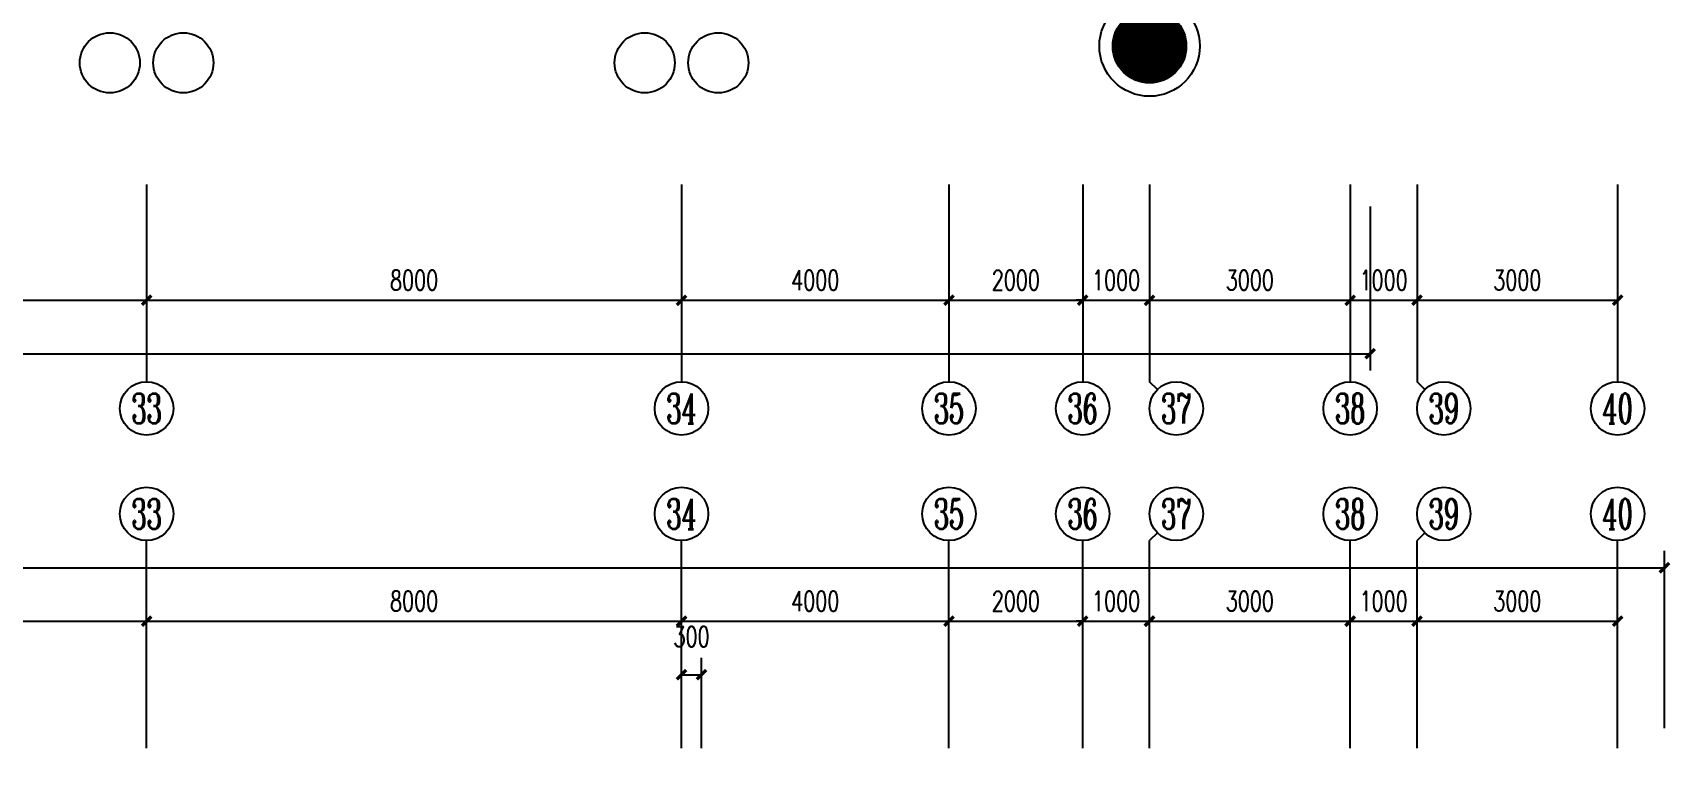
# Model space of a CAD drawing. Extents: x 190999 to 918899, y -200814 to 215286.
# Drawn here: x 618082 to 642572, y 25986 to 36986 of the extents above; entities that cross this region are included whole.
import ezdxf
from ezdxf.enums import TextEntityAlignment as Align

# ---------------------------------------------------------------- set-up
doc = ezdxf.new("R2010")
doc.units = 0
doc.header["$LTSCALE"] = 1000
doc.header["$MEASUREMENT"] = 0
doc.layers.get('Defpoints').update_dxf_attribs({"color": 1})
for name, color, linetype in [('A-外包装修', 250, 'Continuous'), ('AXIS', 3, 'Continuous'), ('AXIS_TEXT', 7, 'Continuous'), ('COLUMN', 2, 'Continuous'), ('PUB_HATCH', 250, 'Continuous')]:
    doc.layers.add(name, color=color, linetype=linetype)
doc.styles.add('_TCH_AXIS', font='COMPLEX', dxfattribs={"bigfont": 'GBCBIG'})
doc.styles.add('COMPLEX', font='COMPLEX')
doc.styles.add('DIM_FONT', font='SIMPLEX', dxfattribs={"width": 0.7, "bigfont": 'GBCBIG'})
doc.dimstyles.new('DIMN', dxfattribs={"dimtxt": 300, "dimasz": 100, "dimexe": 250, "dimexo": 300, "dimgap": 150, "dimtad": 1, "dimdec": 0, "dimzin": 0, "dimdsep": 46, "dimtxsty": 'DIM_FONT', "dimblk": 'ARCHTICK', "dimcen": 0.09, "dimclrt": 7, "dimazin": 2, "dimtfac": 1, "dimtdec": 0, "dimtix": 1, "dimtmove": 2, "dimatfit": 3, "dimfxl": 0, "dimtolj": 1, "dimtzin": 0, "dimarcsym": 0})

# ---------------------------------------------------------------- blocks, each defined once
blk = doc.blocks.new('_ArchTick')
at = {"const_width": 0.5}
blk.add_lwpolyline([(-0.7, -0.7), (0.7, 0.7)], dxfattribs=at)
blk = doc.blocks.new('*D1073')
at = {"layer": 'AXIS', "color": 0, "lineweight": -2}
for p, q in [((627785, 26286), (627785, 27636)), ((628085, 26286), (628085, 27636)), ((627785, 27386), (628085, 27386))]:
    blk.add_line(p, q, dxfattribs=at)
at = {"layer": 'Defpoints', "color": 0}
for p in [(628085, 27386), (627785, 25986), (628085, 25986)]:
    blk.add_point(p, dxfattribs=at)
at = {"layer": 'AXIS', "color": 0, "lineweight": -2, "xscale": 100, "yscale": 100, "zscale": 100, "rotation": 180}
blk.add_blockref('_ArchTick', (627785, 27386), dxfattribs=at)
at = {"layer": 'AXIS', "color": 0, "lineweight": -2, "xscale": 100, "yscale": 100, "zscale": 100}
blk.add_blockref('_ArchTick', (628085, 27386), dxfattribs=at)
at = {"layer": 'AXIS', "color": 7, "insert": (627935, 27954), "char_height": 300, "attachment_point": 5, "style": 'DIM_FONT'}
blk.add_mtext('\\A1;300', dxfattribs=at)
blk = doc.blocks.new('*D1074')
at = {"layer": 'AXIS', "color": 0, "lineweight": -2}
for p, q in [((638785, 26586), (638785, 28436)), ((641785, 26586), (641785, 28436)), ((638785, 28186), (641785, 28186))]:
    blk.add_line(p, q, dxfattribs=at)
at = {"layer": 'Defpoints', "color": 0}
for p in [(641785, 28186), (638785, 26286), (641785, 26286)]:
    blk.add_point(p, dxfattribs=at)
at = {"layer": 'AXIS', "color": 0, "lineweight": -2, "xscale": 100, "yscale": 100, "zscale": 100, "rotation": 180}
blk.add_blockref('_ArchTick', (638785, 28186), dxfattribs=at)
at = {"layer": 'AXIS', "color": 0, "lineweight": -2, "xscale": 100, "yscale": 100, "zscale": 100}
blk.add_blockref('_ArchTick', (641785, 28186), dxfattribs=at)
at = {"layer": 'AXIS', "color": 7, "insert": (640285, 28486), "char_height": 300, "attachment_point": 5, "style": 'DIM_FONT'}
blk.add_mtext('\\A1;3000', dxfattribs=at)
blk = doc.blocks.new('*D1075')
at = {"layer": 'AXIS', "color": 0, "lineweight": -2}
for p, q in [((637785, 26586), (637785, 28436)), ((638785, 26586), (638785, 28436)), ((637785, 28186), (638785, 28186))]:
    blk.add_line(p, q, dxfattribs=at)
at = {"layer": 'Defpoints', "color": 0}
for p in [(638785, 28186), (637785, 26286), (638785, 26286)]:
    blk.add_point(p, dxfattribs=at)
at = {"layer": 'AXIS', "color": 0, "lineweight": -2, "xscale": 100, "yscale": 100, "zscale": 100, "rotation": 180}
blk.add_blockref('_ArchTick', (637785, 28186), dxfattribs=at)
at = {"layer": 'AXIS', "color": 0, "lineweight": -2, "xscale": 100, "yscale": 100, "zscale": 100}
blk.add_blockref('_ArchTick', (638785, 28186), dxfattribs=at)
at = {"layer": 'AXIS', "color": 7, "insert": (638285, 28486), "char_height": 300, "attachment_point": 5, "style": 'DIM_FONT'}
blk.add_mtext('\\A1;1000', dxfattribs=at)
blk = doc.blocks.new('*D1076')
at = {"layer": 'AXIS', "color": 0, "lineweight": -2}
for p, q in [((634784, 26586), (634784, 28436)), ((637785, 26586), (637785, 28436)), ((634784, 28186), (637785, 28186))]:
    blk.add_line(p, q, dxfattribs=at)
at = {"layer": 'Defpoints', "color": 0}
for p in [(637785, 28186), (634784, 26286), (637785, 26286)]:
    blk.add_point(p, dxfattribs=at)
at = {"layer": 'AXIS', "color": 0, "lineweight": -2, "xscale": 100, "yscale": 100, "zscale": 100, "rotation": 180}
blk.add_blockref('_ArchTick', (634784, 28186), dxfattribs=at)
at = {"layer": 'AXIS', "color": 0, "lineweight": -2, "xscale": 100, "yscale": 100, "zscale": 100}
blk.add_blockref('_ArchTick', (637785, 28186), dxfattribs=at)
at = {"layer": 'AXIS', "color": 7, "insert": (636284, 28486), "char_height": 300, "attachment_point": 5, "style": 'DIM_FONT'}
blk.add_mtext('\\A1;3000', dxfattribs=at)
blk = doc.blocks.new('*D1077')
at = {"layer": 'AXIS', "color": 0, "lineweight": -2}
for p, q in [((633785, 26586), (633785, 28436)), ((634784, 26586), (634784, 28436)), ((633785, 28186), (633685, 28186)), ((633785, 28186), (634784, 28186)), ((634784, 28186), (634884, 28186))]:
    blk.add_line(p, q, dxfattribs=at)
at = {"layer": 'Defpoints', "color": 0}
for p in [(634784, 28186), (633785, 26286), (634784, 26286)]:
    blk.add_point(p, dxfattribs=at)
at = {"layer": 'AXIS', "color": 0, "lineweight": -2, "xscale": 100, "yscale": 100, "zscale": 100}
blk.add_blockref('_ArchTick', (633785, 28186), dxfattribs=at)
at = {"layer": 'AXIS', "color": 0, "lineweight": -2, "xscale": 100, "yscale": 100, "zscale": 100, "rotation": 180}
blk.add_blockref('_ArchTick', (634784, 28186), dxfattribs=at)
at = {"layer": 'AXIS', "color": 7, "insert": (634284, 28486), "char_height": 300, "attachment_point": 5, "style": 'DIM_FONT'}
blk.add_mtext('\\A1;1000', dxfattribs=at)
blk = doc.blocks.new('*D1078')
at = {"layer": 'AXIS', "color": 0, "lineweight": -2}
for p, q in [((631785, 26586), (631785, 28436)), ((633785, 26586), (633785, 28436)), ((631785, 28186), (633785, 28186))]:
    blk.add_line(p, q, dxfattribs=at)
at = {"layer": 'Defpoints', "color": 0}
for p in [(633785, 28186), (631785, 26286), (633785, 26286)]:
    blk.add_point(p, dxfattribs=at)
at = {"layer": 'AXIS', "color": 0, "lineweight": -2, "xscale": 100, "yscale": 100, "zscale": 100, "rotation": 180}
blk.add_blockref('_ArchTick', (631785, 28186), dxfattribs=at)
at = {"layer": 'AXIS', "color": 0, "lineweight": -2, "xscale": 100, "yscale": 100, "zscale": 100}
blk.add_blockref('_ArchTick', (633785, 28186), dxfattribs=at)
at = {"layer": 'AXIS', "color": 7, "insert": (632785, 28486), "char_height": 300, "attachment_point": 5, "style": 'DIM_FONT'}
blk.add_mtext('\\A1;2000', dxfattribs=at)
blk = doc.blocks.new('*D1079')
at = {"layer": 'AXIS', "color": 0, "lineweight": -2}
for p, q in [((627785, 26586), (627785, 28436)), ((631785, 26586), (631785, 28436)), ((627785, 28186), (631785, 28186))]:
    blk.add_line(p, q, dxfattribs=at)
at = {"layer": 'Defpoints', "color": 0}
for p in [(631785, 28186), (627785, 26286), (631785, 26286)]:
    blk.add_point(p, dxfattribs=at)
at = {"layer": 'AXIS', "color": 0, "lineweight": -2, "xscale": 100, "yscale": 100, "zscale": 100, "rotation": 180}
blk.add_blockref('_ArchTick', (627785, 28186), dxfattribs=at)
at = {"layer": 'AXIS', "color": 0, "lineweight": -2, "xscale": 100, "yscale": 100, "zscale": 100}
blk.add_blockref('_ArchTick', (631785, 28186), dxfattribs=at)
at = {"layer": 'AXIS', "color": 7, "insert": (629785, 28486), "char_height": 300, "attachment_point": 5, "style": 'DIM_FONT'}
blk.add_mtext('\\A1;4000', dxfattribs=at)
blk = doc.blocks.new('*D1080')
at = {"layer": 'AXIS', "color": 0, "lineweight": -2}
for p, q in [((619785, 26586), (619785, 28436)), ((627785, 26586), (627785, 28436)), ((619785, 28186), (627785, 28186))]:
    blk.add_line(p, q, dxfattribs=at)
at = {"layer": 'Defpoints', "color": 0}
for p in [(627785, 28186), (619785, 26286), (627785, 26286)]:
    blk.add_point(p, dxfattribs=at)
at = {"layer": 'AXIS', "color": 0, "lineweight": -2, "xscale": 100, "yscale": 100, "zscale": 100, "rotation": 180}
blk.add_blockref('_ArchTick', (619785, 28186), dxfattribs=at)
at = {"layer": 'AXIS', "color": 0, "lineweight": -2, "xscale": 100, "yscale": 100, "zscale": 100}
blk.add_blockref('_ArchTick', (627785, 28186), dxfattribs=at)
at = {"layer": 'AXIS', "color": 7, "insert": (623785, 28486), "char_height": 300, "attachment_point": 5, "style": 'DIM_FONT'}
blk.add_mtext('\\A1;8000', dxfattribs=at)
blk = doc.blocks.new('*D1081')
at = {"layer": 'AXIS', "color": 0, "lineweight": -2}
for p, q in [((611785, 26586), (611785, 28436)), ((619785, 26586), (619785, 28436)), ((611785, 28186), (619785, 28186))]:
    blk.add_line(p, q, dxfattribs=at)
at = {"layer": 'Defpoints', "color": 0}
for p in [(619785, 28186), (611785, 26286), (619785, 26286)]:
    blk.add_point(p, dxfattribs=at)
at = {"layer": 'AXIS', "color": 0, "lineweight": -2, "xscale": 100, "yscale": 100, "zscale": 100, "rotation": 180}
blk.add_blockref('_ArchTick', (611785, 28186), dxfattribs=at)
at = {"layer": 'AXIS', "color": 0, "lineweight": -2, "xscale": 100, "yscale": 100, "zscale": 100}
blk.add_blockref('_ArchTick', (619785, 28186), dxfattribs=at)
at = {"layer": 'AXIS', "color": 7, "insert": (615785, 28486), "char_height": 300, "attachment_point": 5, "style": 'DIM_FONT'}
blk.add_mtext('\\A1;8000', dxfattribs=at)
blk = doc.blocks.new('*D1089')
at = {"layer": 'AXIS', "color": 0, "lineweight": -2}
for p, q in [((565235, 26586), (565235, 29236)), ((642484, 26586), (642484, 29236)), ((565235, 28986), (642484, 28986))]:
    blk.add_line(p, q, dxfattribs=at)
at = {"layer": 'Defpoints', "color": 0}
for p in [(642484, 28986), (565235, 26286), (642484, 26286)]:
    blk.add_point(p, dxfattribs=at)
at = {"layer": 'AXIS', "color": 0, "lineweight": -2, "xscale": 100, "yscale": 100, "zscale": 100, "rotation": 180}
blk.add_blockref('_ArchTick', (565235, 28986), dxfattribs=at)
at = {"layer": 'AXIS', "color": 0, "lineweight": -2, "xscale": 100, "yscale": 100, "zscale": 100}
blk.add_blockref('_ArchTick', (642484, 28986), dxfattribs=at)
at = {"layer": 'AXIS', "color": 7, "insert": (603859, 29286), "char_height": 300, "attachment_point": 5, "style": 'DIM_FONT'}
blk.add_mtext('\\A1;77250', dxfattribs=at)
blk = doc.blocks.new('*D1142')
at = {"layer": 'AXIS', "color": 0, "lineweight": -2}
for p, q in [((638785, 34386), (638785, 32736)), ((641785, 34386), (641785, 32736)), ((638785, 32986), (641785, 32986))]:
    blk.add_line(p, q, dxfattribs=at)
at = {"layer": 'Defpoints', "color": 0}
for p in [(638785, 34686), (641785, 34686), (641785, 32986)]:
    blk.add_point(p, dxfattribs=at)
at = {"layer": 'AXIS', "color": 0, "lineweight": -2, "xscale": 100, "yscale": 100, "zscale": 100, "rotation": 180}
blk.add_blockref('_ArchTick', (638785, 32986), dxfattribs=at)
at = {"layer": 'AXIS', "color": 0, "lineweight": -2, "xscale": 100, "yscale": 100, "zscale": 100}
blk.add_blockref('_ArchTick', (641785, 32986), dxfattribs=at)
at = {"layer": 'AXIS', "color": 7, "insert": (640285, 33286), "char_height": 300, "attachment_point": 5, "style": 'DIM_FONT'}
blk.add_mtext('\\A1;3000', dxfattribs=at)
blk = doc.blocks.new('*D1143')
at = {"layer": 'AXIS', "color": 0, "lineweight": -2}
for p, q in [((637785, 34386), (637785, 32736)), ((638785, 34386), (638785, 32736)), ((637785, 32986), (638785, 32986))]:
    blk.add_line(p, q, dxfattribs=at)
at = {"layer": 'Defpoints', "color": 0}
for p in [(637785, 34686), (638785, 34686), (638785, 32986)]:
    blk.add_point(p, dxfattribs=at)
at = {"layer": 'AXIS', "color": 0, "lineweight": -2, "xscale": 100, "yscale": 100, "zscale": 100, "rotation": 180}
blk.add_blockref('_ArchTick', (637785, 32986), dxfattribs=at)
at = {"layer": 'AXIS', "color": 0, "lineweight": -2, "xscale": 100, "yscale": 100, "zscale": 100}
blk.add_blockref('_ArchTick', (638785, 32986), dxfattribs=at)
at = {"layer": 'AXIS', "color": 7, "insert": (638285, 33286), "char_height": 300, "attachment_point": 5, "style": 'DIM_FONT'}
blk.add_mtext('\\A1;1000', dxfattribs=at)
blk = doc.blocks.new('*D1144')
at = {"layer": 'AXIS', "color": 0, "lineweight": -2}
for p, q in [((634784, 34386), (634784, 32736)), ((637785, 34386), (637785, 32736)), ((634784, 32986), (637785, 32986))]:
    blk.add_line(p, q, dxfattribs=at)
at = {"layer": 'Defpoints', "color": 0}
for p in [(634784, 34686), (637785, 34686), (637785, 32986)]:
    blk.add_point(p, dxfattribs=at)
at = {"layer": 'AXIS', "color": 0, "lineweight": -2, "xscale": 100, "yscale": 100, "zscale": 100, "rotation": 180}
blk.add_blockref('_ArchTick', (634784, 32986), dxfattribs=at)
at = {"layer": 'AXIS', "color": 0, "lineweight": -2, "xscale": 100, "yscale": 100, "zscale": 100}
blk.add_blockref('_ArchTick', (637785, 32986), dxfattribs=at)
at = {"layer": 'AXIS', "color": 7, "insert": (636284, 33286), "char_height": 300, "attachment_point": 5, "style": 'DIM_FONT'}
blk.add_mtext('\\A1;3000', dxfattribs=at)
blk = doc.blocks.new('*D1145')
at = {"layer": 'AXIS', "color": 0, "lineweight": -2}
for p, q in [((633785, 34386), (633785, 32736)), ((634784, 34386), (634784, 32736)), ((633785, 32986), (633685, 32986)), ((633785, 32986), (634784, 32986)), ((634784, 32986), (634884, 32986))]:
    blk.add_line(p, q, dxfattribs=at)
at = {"layer": 'Defpoints', "color": 0}
for p in [(633785, 34686), (634784, 34686), (634784, 32986)]:
    blk.add_point(p, dxfattribs=at)
at = {"layer": 'AXIS', "color": 0, "lineweight": -2, "xscale": 100, "yscale": 100, "zscale": 100}
blk.add_blockref('_ArchTick', (633785, 32986), dxfattribs=at)
at = {"layer": 'AXIS', "color": 0, "lineweight": -2, "xscale": 100, "yscale": 100, "zscale": 100, "rotation": 180}
blk.add_blockref('_ArchTick', (634784, 32986), dxfattribs=at)
at = {"layer": 'AXIS', "color": 7, "insert": (634284, 33286), "char_height": 300, "attachment_point": 5, "style": 'DIM_FONT'}
blk.add_mtext('\\A1;1000', dxfattribs=at)
blk = doc.blocks.new('*D1146')
at = {"layer": 'AXIS', "color": 0, "lineweight": -2}
for p, q in [((631785, 34386), (631785, 32736)), ((633785, 34386), (633785, 32736)), ((631785, 32986), (633785, 32986))]:
    blk.add_line(p, q, dxfattribs=at)
at = {"layer": 'Defpoints', "color": 0}
for p in [(631785, 34686), (633785, 34686), (633785, 32986)]:
    blk.add_point(p, dxfattribs=at)
at = {"layer": 'AXIS', "color": 0, "lineweight": -2, "xscale": 100, "yscale": 100, "zscale": 100, "rotation": 180}
blk.add_blockref('_ArchTick', (631785, 32986), dxfattribs=at)
at = {"layer": 'AXIS', "color": 0, "lineweight": -2, "xscale": 100, "yscale": 100, "zscale": 100}
blk.add_blockref('_ArchTick', (633785, 32986), dxfattribs=at)
at = {"layer": 'AXIS', "color": 7, "insert": (632785, 33286), "char_height": 300, "attachment_point": 5, "style": 'DIM_FONT'}
blk.add_mtext('\\A1;2000', dxfattribs=at)
blk = doc.blocks.new('*D1147')
at = {"layer": 'AXIS', "color": 0, "lineweight": -2}
for p, q in [((627785, 34386), (627785, 32736)), ((631785, 34386), (631785, 32736)), ((627785, 32986), (631785, 32986))]:
    blk.add_line(p, q, dxfattribs=at)
at = {"layer": 'Defpoints', "color": 0}
for p in [(627785, 34686), (631785, 34686), (631785, 32986)]:
    blk.add_point(p, dxfattribs=at)
at = {"layer": 'AXIS', "color": 0, "lineweight": -2, "xscale": 100, "yscale": 100, "zscale": 100, "rotation": 180}
blk.add_blockref('_ArchTick', (627785, 32986), dxfattribs=at)
at = {"layer": 'AXIS', "color": 0, "lineweight": -2, "xscale": 100, "yscale": 100, "zscale": 100}
blk.add_blockref('_ArchTick', (631785, 32986), dxfattribs=at)
at = {"layer": 'AXIS', "color": 7, "insert": (629785, 33286), "char_height": 300, "attachment_point": 5, "style": 'DIM_FONT'}
blk.add_mtext('\\A1;4000', dxfattribs=at)
blk = doc.blocks.new('*D1148')
at = {"layer": 'AXIS', "color": 0, "lineweight": -2}
for p, q in [((619785, 34386), (619785, 32736)), ((627785, 34386), (627785, 32736)), ((619785, 32986), (627785, 32986))]:
    blk.add_line(p, q, dxfattribs=at)
at = {"layer": 'Defpoints', "color": 0}
for p in [(619785, 34686), (627785, 34686), (627785, 32986)]:
    blk.add_point(p, dxfattribs=at)
at = {"layer": 'AXIS', "color": 0, "lineweight": -2, "xscale": 100, "yscale": 100, "zscale": 100, "rotation": 180}
blk.add_blockref('_ArchTick', (619785, 32986), dxfattribs=at)
at = {"layer": 'AXIS', "color": 0, "lineweight": -2, "xscale": 100, "yscale": 100, "zscale": 100}
blk.add_blockref('_ArchTick', (627785, 32986), dxfattribs=at)
at = {"layer": 'AXIS', "color": 7, "insert": (623785, 33286), "char_height": 300, "attachment_point": 5, "style": 'DIM_FONT'}
blk.add_mtext('\\A1;8000', dxfattribs=at)
blk = doc.blocks.new('*D1149')
at = {"layer": 'AXIS', "color": 0, "lineweight": -2}
for p, q in [((611785, 34386), (611785, 32736)), ((619785, 34386), (619785, 32736)), ((611785, 32986), (619785, 32986))]:
    blk.add_line(p, q, dxfattribs=at)
at = {"layer": 'Defpoints', "color": 0}
for p in [(611785, 34686), (619785, 34686), (619785, 32986)]:
    blk.add_point(p, dxfattribs=at)
at = {"layer": 'AXIS', "color": 0, "lineweight": -2, "xscale": 100, "yscale": 100, "zscale": 100, "rotation": 180}
blk.add_blockref('_ArchTick', (611785, 32986), dxfattribs=at)
at = {"layer": 'AXIS', "color": 0, "lineweight": -2, "xscale": 100, "yscale": 100, "zscale": 100}
blk.add_blockref('_ArchTick', (619785, 32986), dxfattribs=at)
at = {"layer": 'AXIS', "color": 7, "insert": (615785, 33286), "char_height": 300, "attachment_point": 5, "style": 'DIM_FONT'}
blk.add_mtext('\\A1;8000', dxfattribs=at)
blk = doc.blocks.new('*D1157')
at = {"layer": 'AXIS', "color": 0, "lineweight": -2}
for p, q in [((564785, 34386), (564785, 31936)), ((638085, 34386), (638085, 31936)), ((564785, 32186), (638085, 32186))]:
    blk.add_line(p, q, dxfattribs=at)
at = {"layer": 'Defpoints', "color": 0}
for p in [(564785, 34686), (638085, 34686), (638085, 32186)]:
    blk.add_point(p, dxfattribs=at)
at = {"layer": 'AXIS', "color": 0, "lineweight": -2, "xscale": 100, "yscale": 100, "zscale": 100, "rotation": 180}
blk.add_blockref('_ArchTick', (564785, 32186), dxfattribs=at)
at = {"layer": 'AXIS', "color": 0, "lineweight": -2, "xscale": 100, "yscale": 100, "zscale": 100}
blk.add_blockref('_ArchTick', (638085, 32186), dxfattribs=at)
at = {"layer": 'AXIS', "color": 7, "insert": (601435, 32486), "char_height": 300, "attachment_point": 5, "style": 'DIM_FONT'}
blk.add_mtext('\\A1;73300', dxfattribs=at)
blk = doc.blocks.new('_YZH')
blk.add_circle((0, 0), 0.5)
at = {"layer": 'PUB_HATCH', "const_width": 0.5}
blk.add_lwpolyline([(-0.25, 0, 1), (0.25, 0, 1)], format="xyb", close=True, dxfattribs=at)
blk = doc.blocks.new('_AXISO')
blk.add_circle((0, 0), 0.5)
at = {"layer": 'AXIS_TEXT', "style": 'COMPLEX', "width": 1.041667}
blk.add_attdef('A', text='', height=0.56, dxfattribs=at).set_placement((-0.25, -0.28), (0.25, -0.28), align=Align.FIT)

msp = doc.modelspace()

# ---------------------------------------------------------------- linework, layer by layer
at = {"layer": 'A-外包装修'}
for centre, radius in [((634784.6, 36786.5), 750), ((619234.6, 36536.5), 450), ((620334.6, 36536.5), 450), ((627234.6, 36536.5), 450), ((628334.6, 36536.5), 450)]:
    msp.add_circle(centre, radius, dxfattribs=at)
at = {"layer": 'AXIS'}
for p, q in [((619784.6, 34716.5), (619784.6, 31767.4)), ((627784.6, 34716.5), (627784.6, 31767.4)), ((631784.6, 34716.5), (631784.6, 31767.4)), ((633784.6, 34716.5), (633784.6, 31767.4)), ((634784.1, 34716.5), (634784.1, 31767.4)), ((637784.6, 34716.5), (637784.6, 31767.4)), ((638785, 34716.5), (638785, 31767.4)), ((641784.6, 34716.5), (641784.6, 31767.4)), ((634901.3, 31650.2), (634784.1, 31767.4)), ((638902.2, 31650.2), (638785, 31767.4)), ((619784.6, 26286.5), (619784.6, 29390.2)), ((627784.6, 26286.5), (627784.6, 29390.2)), ((631784.6, 26286.5), (631784.6, 29390.2)), ((633784.6, 26286.5), (633784.6, 29390.2)), ((634901.3, 29507.3), (634784.1, 29390.2)), ((634784.1, 26286.5), (634784.1, 29390.2)), ((637784.6, 26286.5), (637784.6, 29390.2)), ((638902.2, 29507.3), (638785, 29390.2)), ((638785, 26286.5), (638785, 29390.2)), ((641784.6, 26286.5), (641784.6, 29390.2))]:
    msp.add_line(p, q, dxfattribs=at)

# ---------------------------------------------------------------- block references
ref = msp.add_blockref('_AXISO', (619784.6, 31367.4), dxfattribs=dict(at, xscale=800, yscale=800, zscale=800))
ref.add_attrib('A', '33', dxfattribs={"layer": 'AXIS_TEXT', "height": 452.55, "style": '_TCH_AXIS', "width": 0.636364}).set_placement((619558.3, 31141.1), (620010.9, 31141.1), align=Align.FIT)
ref = msp.add_blockref('_AXISO', (627784.6, 31367.4), dxfattribs=dict(at, xscale=800, yscale=800, zscale=800))
ref.add_attrib('A', '34', dxfattribs={"layer": 'AXIS_TEXT', "height": 452.55, "style": '_TCH_AXIS', "width": 0.6}).set_placement((627558.3, 31141.1), (628010.9, 31141.1), align=Align.FIT)
ref = msp.add_blockref('_AXISO', (631784.6, 31367.4), dxfattribs=dict(at, xscale=800, yscale=800, zscale=800))
ref.add_attrib('A', '35', dxfattribs={"layer": 'AXIS_TEXT', "height": 452.55, "style": '_TCH_AXIS', "width": 0.636364}).set_placement((631558.3, 31141.1), (632010.9, 31141.1), align=Align.FIT)
ref = msp.add_blockref('_AXISO', (633784.6, 31367.4), dxfattribs=dict(at, xscale=800, yscale=800, zscale=800))
ref.add_attrib('A', '36', dxfattribs={"layer": 'AXIS_TEXT', "height": 452.55, "style": '_TCH_AXIS', "width": 0.636364}).set_placement((633558.3, 31141.1), (634010.9, 31141.1), align=Align.FIT)
ref = msp.add_blockref('_AXISO', (635184.1, 31367.4), dxfattribs=dict(at, xscale=800, yscale=800, zscale=800))
ref.add_attrib('A', '37', dxfattribs={"layer": 'AXIS_TEXT', "height": 452.55, "style": '_TCH_AXIS', "width": 0.636364}).set_placement((634957.9, 31141.1), (635410.4, 31141.1), align=Align.FIT)
ref = msp.add_blockref('_AXISO', (637784.6, 31367.4), dxfattribs=dict(at, xscale=800, yscale=800, zscale=800))
ref.add_attrib('A', '38', dxfattribs={"layer": 'AXIS_TEXT', "height": 452.55, "style": '_TCH_AXIS', "width": 0.636364}).set_placement((637558.3, 31141.1), (638010.9, 31141.1), align=Align.FIT)
ref = msp.add_blockref('_AXISO', (639185, 31367.4), dxfattribs=dict(at, xscale=800, yscale=800, zscale=800))
ref.add_attrib('A', '39', dxfattribs={"layer": 'AXIS_TEXT', "height": 452.55, "style": '_TCH_AXIS', "width": 0.636364}).set_placement((638958.7, 31141.1), (639411.3, 31141.1), align=Align.FIT)
ref = msp.add_blockref('_AXISO', (641784.6, 31367.4), dxfattribs=dict(at, xscale=800, yscale=800, zscale=800))
ref.add_attrib('A', '40', dxfattribs={"layer": 'AXIS_TEXT', "height": 452.55, "style": '_TCH_AXIS', "width": 0.6}).set_placement((641558.3, 31141.1), (642010.9, 31141.1), align=Align.FIT)
ref = msp.add_blockref('_AXISO', (619784.6, 29790.2), dxfattribs=dict(at, xscale=800, yscale=800, zscale=800))
ref.add_attrib('A', '33', dxfattribs={"layer": 'AXIS_TEXT', "height": 452.55, "style": '_TCH_AXIS', "width": 0.636364}).set_placement((619558.3, 29563.9), (620010.9, 29563.9), align=Align.FIT)
ref = msp.add_blockref('_AXISO', (627784.6, 29790.2), dxfattribs=dict(at, xscale=800, yscale=800, zscale=800))
ref.add_attrib('A', '34', dxfattribs={"layer": 'AXIS_TEXT', "height": 452.55, "style": '_TCH_AXIS', "width": 0.6}).set_placement((627558.3, 29563.9), (628010.9, 29563.9), align=Align.FIT)
ref = msp.add_blockref('_AXISO', (631784.6, 29790.2), dxfattribs=dict(at, xscale=800, yscale=800, zscale=800))
ref.add_attrib('A', '35', dxfattribs={"layer": 'AXIS_TEXT', "height": 452.55, "style": '_TCH_AXIS', "width": 0.636364}).set_placement((631558.3, 29563.9), (632010.9, 29563.9), align=Align.FIT)
ref = msp.add_blockref('_AXISO', (633784.6, 29790.2), dxfattribs=dict(at, xscale=800, yscale=800, zscale=800))
ref.add_attrib('A', '36', dxfattribs={"layer": 'AXIS_TEXT', "height": 452.55, "style": '_TCH_AXIS', "width": 0.636364}).set_placement((633558.3, 29563.9), (634010.9, 29563.9), align=Align.FIT)
ref = msp.add_blockref('_AXISO', (635184.1, 29790.2), dxfattribs=dict(at, xscale=800, yscale=800, zscale=800))
ref.add_attrib('A', '37', dxfattribs={"layer": 'AXIS_TEXT', "height": 452.55, "style": '_TCH_AXIS', "width": 0.636364}).set_placement((634957.9, 29563.9), (635410.4, 29563.9), align=Align.FIT)
ref = msp.add_blockref('_AXISO', (637784.6, 29790.2), dxfattribs=dict(at, xscale=800, yscale=800, zscale=800))
ref.add_attrib('A', '38', dxfattribs={"layer": 'AXIS_TEXT', "height": 452.55, "style": '_TCH_AXIS', "width": 0.636364}).set_placement((637558.3, 29563.9), (638010.9, 29563.9), align=Align.FIT)
ref = msp.add_blockref('_AXISO', (639185, 29790.2), dxfattribs=dict(at, xscale=800, yscale=800, zscale=800))
ref.add_attrib('A', '39', dxfattribs={"layer": 'AXIS_TEXT', "height": 452.55, "style": '_TCH_AXIS', "width": 0.636364}).set_placement((638958.7, 29563.9), (639411.3, 29563.9), align=Align.FIT)
ref = msp.add_blockref('_AXISO', (641784.6, 29790.2), dxfattribs=dict(at, xscale=800, yscale=800, zscale=800))
ref.add_attrib('A', '40', dxfattribs={"layer": 'AXIS_TEXT', "height": 452.55, "style": '_TCH_AXIS', "width": 0.6}).set_placement((641558.3, 29563.9), (642010.9, 29563.9), align=Align.FIT)
at = {"layer": 'COLUMN', "xscale": 1099.999999996562, "yscale": 1099.999999996562, "zscale": 1099.999999996562}
msp.add_blockref('_YZH', (634784.6, 36786.5), dxfattribs=at)

# ---------------------------------------------------------------- dimensions: what is measured, and where the dimension line sits
at = {"layer": 'AXIS'}
for p1, p2, distance, picture, middle in [((564784.6, 34686.5), (638084.6, 34686.5), -2500, '*D1157', (601434.6, 32486.5)), ((611784.6, 34686.5), (619784.6, 34686.5), -1700, '*D1149', (615784.6, 33286.5)), ((619784.6, 34686.5), (627784.6, 34686.5), -1700, '*D1148', (623784.6, 33286.5)), ((627784.6, 34686.5), (631784.6, 34686.5), -1700, '*D1147', (629784.6, 33286.5)), ((631784.6, 34686.5), (633784.6, 34686.5), -1700, '*D1146', (632784.6, 33286.5)), ((633784.5799, 34686.4814), (634784.1331, 34686.4814), -1700, '*D1145', (634284.3565, 33286.4814)), ((634784.1331, 34686.4814), (637784.5799, 34686.4814), -1700, '*D1144', (636284.3565, 33286.4814)), ((637784.6, 34686.5), (638785, 34686.5), -1700, '*D1143', (638284.8, 33286.5)), ((638785, 34686.5), (641784.6, 34686.5), -1700, '*D1142', (640284.8, 33286.5)), ((565234.6, 26286.5), (642484.4, 26286.5), 2700, '*D1089', (603859.5, 29286.5)), ((611784.6, 26286.5), (619784.6, 26286.5), 1900, '*D1081', (615784.6, 28486.5)), ((619784.6, 26286.5), (627784.6, 26286.5), 1900, '*D1080', (623784.6, 28486.5)), ((627784.6, 26286.5), (631784.6, 26286.5), 1900, '*D1079', (629784.6, 28486.5)), ((631784.6, 26286.5), (633784.6, 26286.5), 1900, '*D1078', (632784.6, 28486.5)), ((633784.5799, 26286.4845), (634784.1331, 26286.4845), 1900, '*D1077', (634284.3565, 28486.4845)), ((634784.1331, 26286.4845), (637784.5799, 26286.4845), 1900, '*D1076', (636284.3565, 28486.4845)), ((637784.6, 26286.5), (638785, 26286.5), 1900, '*D1075', (638284.8, 28486.5)), ((638785, 26286.5), (641784.6, 26286.5), 1900, '*D1074', (640284.8, 28486.5))]:
    dim = msp.add_aligned_dim(p1=p1, p2=p2, distance=distance, dimstyle='DIMN', dxfattribs=at)
    dim.commit()
    dim.dimension.update_dxf_attribs({"geometry": picture, "text_midpoint": middle})
dim = msp.add_linear_dim(base=(628084.6, 27386.5), p1=(627784.6, 25986.5), p2=(628084.6, 25986.5), angle=0, dimstyle='DIMN', dxfattribs=at)
dim.commit()
dim.dimension.update_dxf_attribs({"geometry": '*D1073', "text_midpoint": (627934.6, 27954), "dimtype": 161})

doc.saveas('drawing.dxf')
